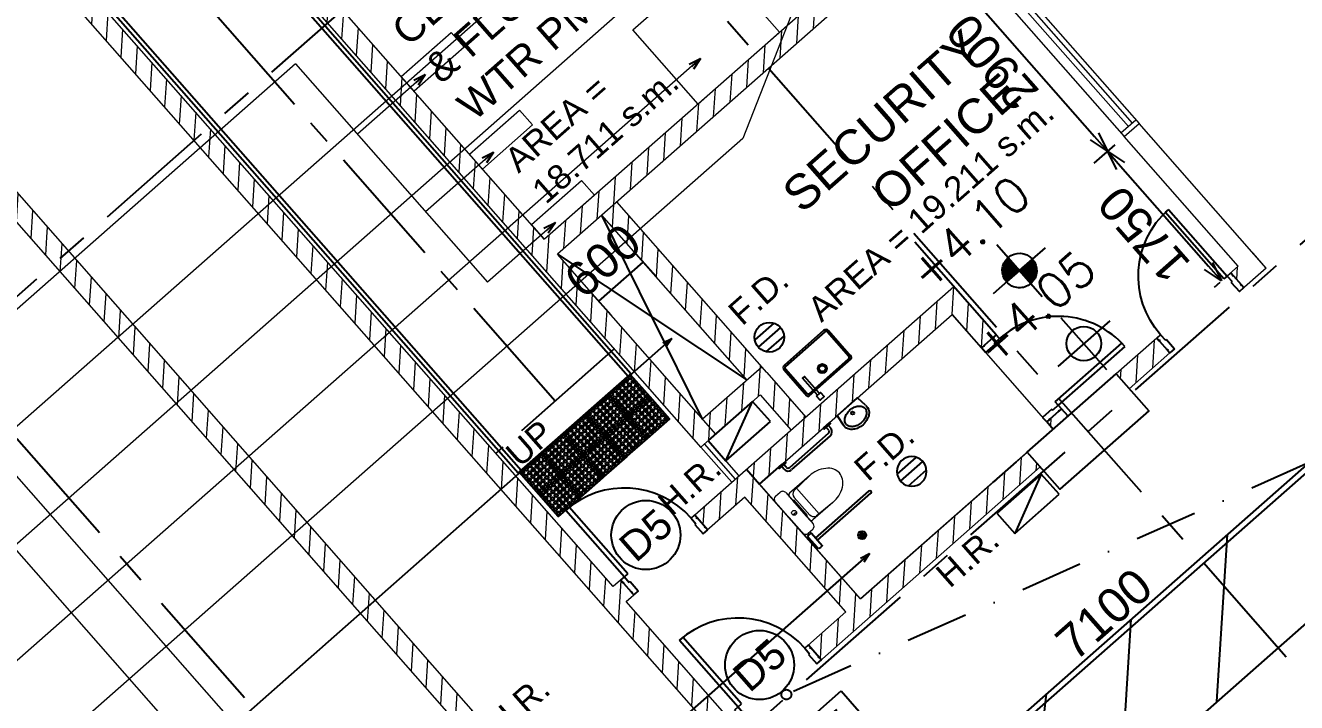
# Model space of a CAD drawing. Header units: millimetres. Extents: x 833681652 to 834427839, y 817425676 to 818089765.
# Drawn here: x 834310403 to 834323288, y 817991095 to 817997953 of the extents above; entities that cross this region are included whole.
import ezdxf
from ezdxf.enums import TextEntityAlignment as Align

# ---------------------------------------------------------------- set-up
doc = ezdxf.new("R2010")
doc.units = ezdxf.units.MM
doc.header["$LTSCALE"] = 100
for name, pattern in [('CENTER', [2, 1.25, -0.25, 0.25, -0.25]), ('DASHDOT2', [12.7, 6.35, -3.175, 0, -3.175]), ('Grid Line', [22.225, 12.7, -3.175, 3.175, -3.175])]:
    doc.linetypes.add(name, pattern=pattern)
for name, color, linetype in [('000-Tactile-l', 8, 'Continuous'), ('A-COLS', 3, 'Continuous'), ('DLN020__', 6, 'Continuous'), ('DLN030_1', 1, 'Continuous'), ('DLN030_2', 1, 'Continuous'), ('DLN0401_', 7, 'Continuous'), ('DLN043__Room Name', 7, 'Continuous'), ('DLN240__', 1, 'Continuous'), ('DLN280__', 3, 'Continuous'), ('DLN323__Window & Door openings', 7, 'Continuous'), ('DLN580__', 4, 'Continuous'), ('DLN660', 1, 'Continuous'), ('DLN810__', 1, 'Continuous'), ('FITDOOR', 7, 'Continuous'), ('HOZE REEL', 1, 'Continuous'), ('LEVEL', 7, 'Continuous'), ('MOE', 6, 'DASHDOT2'), ('Plumbing', 4, 'Continuous')]:
    doc.layers.add(name, color=color, linetype=linetype)
for name, color, linetype, lineweight in [('A-DOOR', 6, 'Continuous', 9), ('A-PLINTH', 2, 'Continuous', 9), ('A-WALL', 7, 'Continuous', 9), ('DLN040__', 3, 'Continuous', 0)]:
    doc.layers.add(name, color=color, linetype=linetype, lineweight=lineweight)
doc.styles.add('romans', font='romans.shx')
doc.styles.get("Standard").update_dxf_attribs({"font": 'swiss.ttf'})
doc.styles.add('Swis721tBT', font='swissl.ttf')
doc.dimstyles.new('INTDIM', dxfattribs={"dimtxt": 200, "dimasz": 125, "dimexe": 100, "dimexo": 150, "dimgap": 80, "dimtad": 1, "dimdec": 0, "dimzin": 9, "dimdsep": 46, "dimtxsty": 'Swis721tBT', "dimblk": 'OPEN30', "dimcen": -125, "dimclrd": 256, "dimclre": 256, "dimclrt": 2, "dimaunit": 1, "dimadec": 1, "dimazin": 0, "dimtfac": 0.444444, "dimtdec": 0, "dimtix": 1, "dimtmove": 2, "dimatfit": 3, "dimldrblk": 'OPEN30', "dimfxl": 0, "dimtolj": 1, "dimlwd": -1, "dimlwe": -1, "dimarcsym": 0})
doc.dimstyles.new('INTDIM350', dxfattribs={"dimtxt": 350, "dimasz": 200, "dimexe": 100, "dimexo": 150, "dimgap": 100, "dimtad": 1, "dimdec": 0, "dimzin": 9, "dimdsep": 46, "dimtxsty": 'Swis721tBT', "dimblk": 'OPEN30', "dimcen": -125, "dimclrd": 256, "dimclre": 256, "dimclrt": 2, "dimaunit": 1, "dimadec": 1, "dimazin": 0, "dimtfac": 0.444444, "dimtdec": 0, "dimtix": 1, "dimtmove": 2, "dimatfit": 3, "dimldrblk": 'OPEN30', "dimfxl": 0, "dimtolj": 1, "dimlwd": -1, "dimlwe": -1, "dimarcsym": 0})
pattern_1 = [(86.3502, (834261331.75, 817978739.76), (-158.42802, 10.1057), [])]

# ---------------------------------------------------------------- blocks, each defined once
blk = doc.blocks.new('_Open30')
at = {"color": 0, "linetype": 'ByBlock', "lineweight": -2}
for p, q in [((-1, 0.268), (0, 0)), ((0, 0), (-1, -0.268)), ((0, 0), (-1, 0))]:
    blk.add_line(p, q, dxfattribs=at)
blk = doc.blocks.new('*D190')
at = {"layer": 'Defpoints', "color": 0}
for p in [(834319727, 818041194), (834320493, 818040324), (834269206, 817996732)]:
    blk.add_point(p, dxfattribs=at)
at = {"layer": 'DLN030_1', "linetype": 'Continuous'}
for p, q in [((834319826, 818041082), (834320559, 818040249)), ((834270122, 817995994), (834320343, 818040192)), ((834269305, 817996619), (834270038, 817995787))]:
    blk.add_line(p, q, dxfattribs=at)
at = {"layer": 'DLN030_1', "xscale": 200, "yscale": 200, "zscale": 200}
for p, rotation in [((834320493, 818040324), 41.35026467986027), ((834269972, 817995862), 221.3502646798603)]:
    blk.add_blockref('_Open30', p, dxfattribs=dict(at, rotation=rotation))
at = {"layer": 'DLN030_1', "color": 2, "insert": (834295344, 818019178), "char_height": 400, "attachment_point": 1, "rotation": 41.3503, "line_spacing_factor": 0.938532, "style": 'Swis721tBT'}
blk.add_mtext('\\A1;67300', dxfattribs=at)
blk = doc.blocks.new('DLN_Parking - Parking - 2500 x 5000 _WL_-V2-Car Park_B2_F')
at = {"layer": 'DLN660'}
for p, q in [((2500, 0), (0, 0)), ((0, 0), (0, -5000)), ((2500, -5000), (2500, 0)), ((0, -5000), (2500, -5000))]:
    blk.add_line(p, q, dxfattribs=at)
blk = doc.blocks.new('DR1CD-flat-32')
at = {"layer": 'FITDOOR'}
for p, q in [((0, 0), (45, 0)), ((0, -900), (0, 0)), ((45, 0), (45, -900)), ((0, -900), (45, -900))]:
    blk.add_line(p, q, dxfattribs=at)
blk = doc.blocks.new('DR1CM-flat-30')
at = {"layer": 'FITDOOR', "color": 6}
blk.add_arc((0, 0), 900, 270, 0, dxfattribs=at)
blk = doc.blocks.new('DLN-Single Door - Opening 2 - 950 x2138 _WH_-1922936-Car Park_B2_F-flat-30')
at = {"layer": 'A-WALL', "lineweight": 25}
for p, q in [((-500, -100), (-500, 100)), ((500, -100), (500, 100))]:
    blk.add_line(p, q, dxfattribs=at)
at = {"layer": 'FITDOOR'}
for p, q in [((-438, 100), (-500, 100)), ((-500, 62), (-500, 100)), ((-488, 62), (-500, 62)), ((-438, -25), (-438, 100)), ((437, 100), (500, 100)), ((437, -25), (437, 100)), ((488, 62), (500, 62)), ((500, 62), (500, 100)), ((-500, -100), (-500, -63)), ((-488, -63), (-500, -63)), ((-450, -100), (-500, -100)), ((-450, -100), (-450, -25)), ((-438, -25), (-450, -25)), ((437, -25), (450, -25)), ((450, -100), (450, -25)), ((450, -100), (500, -100)), ((488, -63), (500, -63)), ((500, -100), (500, -63))]:
    blk.add_line(p, q, dxfattribs=at)
at = {"layer": 'A-WALL'}
for name in ['DR1CD-flat-32', 'DR1CM-flat-30']:
    blk.add_blockref(name, (-450, -100), dxfattribs=at)
blk = doc.blocks.new('DLN-Single Door - Opening 5 -  950 x 2025 _WH_-1665005-Car Park_B2_F-flat-30')
at = {"layer": 'A-WALL'}
blk.add_blockref('DLN-Single Door - Opening 2 - 950 x2138 _WH_-1922936-Car Park_B2_F-flat-30', (5, 0), dxfattribs=at)
blk = doc.blocks.new('DLN-Single Door - Panel 2 - 950 x2138 _WH_-2283119-Car Park_B1_F-flat-3')
at = {"layer": 'A-WALL'}
blk.add_blockref('DLN-Single Door - Opening 5 -  950 x 2025 _WH_-1665005-Car Park_B2_F-flat-30', (-10, 0), dxfattribs=at)
blk = doc.blocks.new('*X14')
at = {"color": 0}
for p, q in [((45956, 42700), (46156, 42700)), ((45956, 42694), (46156, 42694)), ((45957, 42688), (46156, 42688)), ((45957, 42681), (46156, 42681)), ((45958, 42675), (46156, 42675)), ((45959, 42669), (46156, 42669)), ((45960, 42662), (46156, 42662)), ((45962, 42656), (46156, 42656)), ((45964, 42650), (46156, 42650)), ((45965, 42644), (46156, 42644)), ((45968, 42638), (46156, 42638)), ((45970, 42631), (46156, 42631)), ((45973, 42625), (46156, 42625)), ((45975, 42619), (46156, 42619)), ((45978, 42612), (46156, 42612)), ((45982, 42606), (46156, 42606)), ((45986, 42600), (46156, 42600)), ((45990, 42594), (46156, 42594)), ((45994, 42588), (46156, 42588)), ((45999, 42581), (46156, 42581)), ((46004, 42575), (46156, 42575)), ((46009, 42569), (46156, 42569)), ((46015, 42562), (46156, 42562)), ((46022, 42556), (46156, 42556)), ((46029, 42550), (46156, 42550)), ((46037, 42544), (46156, 42544)), ((46047, 42538), (46156, 42538)), ((46057, 42531), (46156, 42531)), ((46069, 42525), (46156, 42525)), ((46083, 42519), (46156, 42519)), ((46102, 42512), (46156, 42512)), ((46133, 42506), (46156, 42506))]:
    blk.add_line(p, q, dxfattribs=at)
blk = doc.blocks.new('*X13')
at = {"color": 0}
for p, q in [((46156, 42900), (46200, 42900)), ((46156, 42894), (46222, 42894)), ((46156, 42888), (46238, 42888)), ((46156, 42881), (46250, 42881)), ((46156, 42875), (46261, 42875)), ((46156, 42869), (46271, 42869)), ((46156, 42862), (46279, 42862)), ((46156, 42856), (46287, 42856)), ((46156, 42850), (46294, 42850)), ((46156, 42844), (46300, 42844)), ((46156, 42838), (46306, 42838)), ((46156, 42831), (46311, 42831)), ((46156, 42825), (46316, 42825)), ((46156, 42819), (46320, 42819)), ((46156, 42812), (46324, 42812)), ((46156, 42806), (46328, 42806)), ((46156, 42800), (46332, 42800)), ((46156, 42794), (46335, 42794)), ((46156, 42788), (46338, 42788)), ((46156, 42781), (46341, 42781)), ((46156, 42775), (46343, 42775)), ((46156, 42769), (46345, 42769)), ((46156, 42762), (46347, 42762)), ((46156, 42756), (46349, 42756)), ((46156, 42750), (46351, 42750)), ((46156, 42744), (46352, 42744)), ((46156, 42738), (46353, 42738)), ((46156, 42731), (46354, 42731)), ((46156, 42725), (46355, 42725)), ((46156, 42719), (46355, 42719)), ((46156, 42712), (46356, 42712)), ((46156, 42706), (46356, 42706))]:
    blk.add_line(p, q, dxfattribs=at)
blk = doc.blocks.new('ELFIN')
at = {"layer": 'LEVEL'}
for p, q in [((0, 0.5), (0, 0)), ((0, 0), (-0.5, 0)), ((0, 0), (0, -0.5)), ((0.5, 0), (0, 0))]:
    blk.add_line(p, q, dxfattribs=at)
for start, end in [(90, 180), (0, 90), (180, 270), (270, 0)]:
    blk.add_arc((0, 0), 0.25, start, end, dxfattribs=at)
at = {"layer": 'LEVEL', "xscale": 0.00125, "yscale": 0.00125, "zscale": 0.00125}
for name in ['*X13', '*X14']:
    blk.add_blockref(name, (-57.695, -53.381), dxfattribs=at)
at = {"layer": 'LEVEL', "style": 'romans'}
blk.add_attdef('ELFIN', (0.254, 0.347), '', height=0.5, dxfattribs=at)
blk = doc.blocks.new('WC03')
at = {"lineweight": 0, "ltscale": 0.5}
for p, q in [((0, -210), (0, 210)), ((40, 250), (101, 250)), ((141, 210), (141, -210)), ((46, -7), (95, -7)), ((101, -250), (40, -250))]:
    blk.add_line(p, q, dxfattribs=at)
at = {"lineweight": 0}
for p, q in [((141, 154), (141, -155)), ((434, 180), (166, 180)), ((434, 180), (215, 171)), ((254, -173), (254, 172)), ((141, -107), (141, 103)), ((141, 103), (153, 103)), ((153, 103), (153, -107)), ((174, 117), (174, -121)), ((153, -107), (141, -107)), ((434, -180), (166, -180)), ((434, -180), (215, -171))]:
    blk.add_line(p, q, dxfattribs=at)
at = {"lineweight": 0, "ltscale": 0.5}
blk.add_circle((70, 0), 25, dxfattribs=at)
for centre, start, end in [((40, 210), 90, 180), ((101, 210), 0, 90), ((40, -210), 180, 270), ((101, -210), 270, 0)]:
    blk.add_arc(centre, 40, start, end, dxfattribs=at)
at = {"lineweight": 0}
for centre, radius, start, end in [((166, 154), 25.5, 90.9778, 180.0003), ((230, 117), 55.7, 105.8019, 180.5711), ((434, -201), 381, 76.3676, 89.9259), ((441, -100), 281, 53.4189, 72.9122), ((502, -27), 187, 30.2925, 55.2412), ((543, 0), 138, 0.0003, 29.1669), ((227, -120), 52.1, 179.7624, 257.1801), ((491, 29), 198, 306.5817, 330.8337), ((543, 0), 138, 330.8337, 0.0003), ((166, -155), 25.5, 180.0003, 269.0229), ((434, 201), 381, 270.0747, 283.633), ((441, 118), 299, 286.081, 304.1651)]:
    blk.add_arc(centre, radius, start, end, dxfattribs=at)
blk = doc.blocks.new('*U132')
at = {"rotation": 270}
blk.add_blockref('WC03', (0, 0), dxfattribs=at)
blk = doc.blocks.new('SAN-22')
for p, q in [((-15, 65), (-15, 785)), ((0, 800), (0, 800)), ((15, 65), (15, 785)), ((-80, 65), (85, 65)), ((85, 15), (-80, 15))]:
    blk.add_line(p, q)
blk.add_lwpolyline([(65, 0), (-65, 0), (-65, 15), (65, 15)], close=True)
for start, end in [(90, 180), (0, 90)]:
    blk.add_arc((0, 785), 15, start, end)
blk.add_ellipse((-80, 40), major_axis=(0, 25), ratio=0.2, start_param=0, end_param=3.141593)
at = {"extrusion": (0, 0, -1)}
blk.add_ellipse((85, 40), major_axis=(0, 25), ratio=0.2, start_param=0, end_param=3.141593, dxfattribs=at)
blk = doc.blocks.new('A$C2ABD7BB2')
at = {"layer": 'DLN810__', "color": 6}
for p, q in [((59, 354, 0), (-132, 186, 0)), ((126, 311, 0), (-99, 113, 0)), ((163, 227, 0), (-21, 66, 0))]:
    blk.add_line(p, q, dxfattribs=at)
blk.add_circle((14, 212, 0), 150, dxfattribs=at)
blk = doc.blocks.new('FSHR-V02')
for p, q in [((0, 0), (600, -273)), ((0, 0), (600, 0)), ((0, -273), (0, 0)), ((600, 0), (600, -273)), ((600, -273), (0, -273))]:
    blk.add_line(p, q)
blk = doc.blocks.new('DR1CD-flat-25')
at = {"layer": 'FITDOOR'}
for p, q in [((-900, 0), (-900, 45)), ((0, 45), (-900, 45)), ((0, 0), (0, 45)), ((-900, 0), (0, 0))]:
    blk.add_line(p, q, dxfattribs=at)
blk = doc.blocks.new('DR1CM-flat-23')
at = {"layer": 'FITDOOR', "color": 6}
blk.add_arc((0, 0), 900, 90, 180, dxfattribs=at)
blk = doc.blocks.new('DLN-Single Door - Opening 2 - 950 x2138 _WH_-1922936-Car Park_B2_F-flat-23')
at = {"layer": 'A-WALL', "lineweight": 25}
for p, q in [((-100, 500), (100, 500)), ((-100, -500), (100, -500))]:
    blk.add_line(p, q, dxfattribs=at)
at = {"layer": 'FITDOOR'}
for p, q in [((-100, 450), (-100, 500)), ((-100, 500), (-63, 500)), ((-100, 450), (-25, 450)), ((-63, 488), (-63, 500)), ((-25, 437), (-25, 450)), ((-25, 437), (100, 437)), ((62, 500), (100, 500)), ((62, 488), (62, 500)), ((100, 437), (100, 500)), ((-100, -450), (-25, -450)), ((-100, -450), (-100, -500)), ((-100, -500), (-63, -500)), ((-63, -488), (-63, -500)), ((-25, -438), (100, -438)), ((-25, -438), (-25, -450)), ((62, -488), (62, -500)), ((62, -500), (100, -500)), ((100, -438), (100, -500))]:
    blk.add_line(p, q, dxfattribs=at)
at = {"layer": 'A-WALL'}
for name in ['DR1CM-flat-23', 'DR1CD-flat-25']:
    blk.add_blockref(name, (-100, -450), dxfattribs=at)
blk = doc.blocks.new('DLN-Single Door - Opening 5 -  950 x 2025 _WH_-1665005-Car Park_B2_F-flat-23')
at = {"layer": 'A-WALL'}
blk.add_blockref('DLN-Single Door - Opening 2 - 950 x2138 _WH_-1922936-Car Park_B2_F-flat-23', (0, 5), dxfattribs=at)
blk = doc.blocks.new('ELEX')
at = {"layer": 'LEVEL'}
for p, q in [((0, 0.5), (0, -0.5)), ((0.5, 0), (-0.5, 0))]:
    blk.add_line(p, q, dxfattribs=at)
blk.add_circle((0, 0), 0.25, dxfattribs=at)
at = {"layer": 'LEVEL', "style": 'romans'}
blk.add_attdef('ELEX', (0.257, 0.354), '', height=0.5, dxfattribs=at)
blk = doc.blocks.new('kitch_sink_004A_A')
at = {"color": 4}
for p, q in [((574, 390), (6, 390)), ((-10, 355), (-10, 374)), ((-10, 374), (-10, 25)), ((7, 355), (7, 25)), ((555, 373), (25, 373)), ((573, 25), (573, 355)), ((590, 355), (590, 374)), ((590, 25), (590, 374)), ((25, 7), (555, 7)), ((25, -10), (555, -10))]:
    blk.add_line(p, q, dxfattribs=at)
blk.add_lwpolyline([(519, 440), (463, 440), (463, 496), (519, 496)], close=True, dxfattribs=at)
blk.add_lwpolyline([(477, 440), (477, 211), (505, 211), (505, 440)], dxfattribs=at)
for radius in [46, 31.5]:
    blk.add_circle((290, 270), radius, dxfattribs=at)
for centre, radius, start, end in [((6, 374), 16, 90, 180), ((574, 374), 16, 0, 90), ((25, 355), 18, 90, 180), ((555, 355), 18, 0, 90), ((25, 25), 35, 180, 270), ((25, 25), 18, 180, 270), ((555, 25), 35, 270, 0), ((555, 25), 18, 270, 0)]:
    blk.add_arc(centre, radius, start, end, dxfattribs=at)
blk = doc.blocks.new('FSHR-V02-flat-1')
at = {"layer": 'DLN580__'}
for p, q in [((0, 0), (-600, -273)), ((-600, 0), (-600, -273)), ((0, 0), (-600, 0)), ((0, -273), (0, 0)), ((-600, -273), (0, -273))]:
    blk.add_line(p, q, dxfattribs=at)
blk = doc.blocks.new('A$C67D71990')
at = {"layer": 'Plumbing', "elevation": 0}
for points in [[(834319927, 817993944), (834319850, 817994013, 0.380701), (834319842, 817994013), (834319644, 817993839, 0.380701), (834319643, 817993831), (834319702, 817993746)], [(834319927, 817993944, -0.195397), (834319962, 817993888, -0.106942), (834319961, 817993836, -0.081615), (834319940, 817993789, -0.069755), (834319903, 817993745, -0.069755), (834319854, 817993713, -0.081615), (834319805, 817993699, -0.106942), (834319753, 817993704, -0.195397), (834319702, 817993746, -0.195397)]]:
    blk.add_lwpolyline(points, format="xyb", dxfattribs=at)
blk.add_lwpolyline([(834319922, 817993913, -0.135913), (834319936, 817993884, -0.106942), (834319935, 817993843, -0.081615), (834319918, 817993803, -0.069755), (834319885, 817993765, -0.069755), (834319843, 817993738, -0.081615), (834319802, 817993726, -0.106942), (834319761, 817993730, -0.135913), (834319734, 817993747, -0.135913), (834319720, 817993777, -0.106942), (834319721, 817993817, -0.081615), (834319738, 817993857, -0.069755), (834319771, 817993895, -0.069755), (834319813, 817993922, -0.081615), (834319854, 817993934, -0.106942), (834319895, 817993930, -0.135913)], format="xyb", close=True, dxfattribs=at)
at = {"layer": 'Plumbing'}
blk.add_circle((834319798, 817993863, 0), 14.9, dxfattribs=at)
blk = doc.blocks.new('*D203')
at = {"layer": 'Defpoints', "color": 0}
for p in [(834316664, 817995557), (834316890, 817995301, 0), (834316440, 817994904, 0)]:
    blk.add_point(p, dxfattribs=at)
at = {"layer": 'DLN030_2', "linetype": 'Continuous'}
for p, q in [((834316214, 817995161), (834316664, 817995557)), ((834316791, 817995413), (834316598, 817995633)), ((834316341, 817995017), (834316148, 817995236))]:
    blk.add_line(p, q, dxfattribs=at)
at = {"layer": 'DLN030_2', "color": 2, "insert": (834316254, 817995569), "char_height": 350, "attachment_point": 5, "rotation": 41.3503, "style": 'Swis721tBT'}
blk.add_mtext('\\A1;600', dxfattribs=at)
blk = doc.blocks.new('FSEX')
at = {"layer": 'DLN580__'}
for p, q in [((0, 0.5), (0, 0)), ((0, 0.5), (1, 0.5)), ((1, 0.5), (1, 0)), ((0, 0), (1, 0))]:
    blk.add_line(p, q, dxfattribs=at)
at = {"layer": 'DLN580__', "style": 'romans'}
blk.add_text('EXIT', height=0.25, dxfattribs=at).set_placement((0.5, 0.25), align=Align.MIDDLE)
blk = doc.blocks.new('hazard warning tactile')
at = {"layer": '000-Tactile-l', "ltscale": 0.015}
blk.add_lwpolyline([(0, 0), (225, 198), (423, -27), (198, -225)], close=True, dxfattribs=at)
for centre, radius in [((185, 130), 17.5), ((185, 130), 12.5), ((223, 163), 17.5), ((223, 163), 12.5), ((256, 125), 17.5), ((256, 125), 12.5), ((35, -2), 17.5), ((35, -2), 12.5), ((73, 31), 17.5), ((73, 31), 12.5), ((106, -7), 17.5), ((110, 64), 17.5), ((106, -7), 12.5), ((110, 64), 12.5), ((143, 26), 17.5), ((148, 97), 17.5), ((143, 26), 12.5), ((148, 97), 12.5), ((176, -11), 17.5), ((181, 59), 17.5), ((176, -11), 12.5), ((181, 59), 12.5), ((214, 22), 17.5), ((218, 92), 17.5), ((214, 22), 12.5), ((218, 92), 12.5), ((247, -16), 17.5), ((251, 55), 17.5), ((251, 55), 12.5), ((285, 17), 17.5), ((289, 88), 17.5), ((285, 17), 12.5), ((289, 88), 12.5), ((322, 50), 17.5), ((322, 50), 12.5), ((355, 13), 17.5), ((355, 13), 12.5), ((68, -40), 17.5), ((68, -40), 12.5), ((101, -77), 17.5), ((101, -77), 12.5), ((134, -115), 17.5), ((139, -44), 17.5), ((134, -115), 12.5), ((139, -44), 12.5), ((172, -82), 17.5), ((172, -82), 12.5), ((205, -119), 17.5), ((209, -49), 17.5), ((205, -119), 12.5), ((209, -49), 12.5), ((242, -86), 17.5), ((242, -86), 12.5), ((247, -16), 12.5), ((276, -124), 17.5), ((280, -53), 17.5), ((276, -124), 12.5), ((280, -53), 12.5), ((313, -91), 17.5), ((318, -20), 17.5), ((313, -91), 12.5), ((318, -20), 12.5), ((351, -58), 17.5), ((351, -58), 12.5), ((388, -25), 17.5), ((388, -25), 12.5), ((167, -152), 17.5), ((167, -152), 12.5), ((200, -190), 17.5), ((200, -190), 12.5), ((238, -157), 17.5), ((238, -157), 12.5)]:
    blk.add_circle(centre, radius, dxfattribs=at)
blk = doc.blocks.new('*D250')
at = {"layer": 'Defpoints', "color": 0}
for p in [(834323764, 817994604), (834324185, 817994125), (834318855, 817989435, 0)]:
    blk.add_point(p, dxfattribs=at)
at = {"layer": 'DLN030_1', "linetype": 'Continuous'}
for p, q in [((834323863, 817994492), (834324251, 817994050)), ((834319006, 817989567), (834324035, 817993993)), ((834318756, 817989547), (834318789, 817989510))]:
    blk.add_line(p, q, dxfattribs=at)
at = {"layer": 'DLN030_1', "xscale": 200, "yscale": 200, "zscale": 200}
for p, rotation in [((834324185, 817994125), 41.35026354802989), ((834318855, 817989435), 221.3502635480299)]:
    blk.add_blockref('_Open30', p, dxfattribs=dict(at, rotation=rotation))
at = {"layer": 'DLN030_1', "color": 2, "insert": (834321336, 817991990), "char_height": 350, "attachment_point": 5, "rotation": 41.3503, "style": 'Swis721tBT'}
blk.add_mtext('\\A1;7100', dxfattribs=at)
blk = doc.blocks.new('*D266')
at = {"layer": 'Defpoints', "color": 0}
for p in [(834319625, 817999004, 0), (834321372, 817996679), (834321123, 817996460)]:
    blk.add_point(p, dxfattribs=at)
at = {"layer": 'DLN030_1', "linetype": 'Continuous'}
for p, q in [((834319512, 817998905), (834319381, 817998790)), ((834319588, 817998706), (834321240, 817996829)), ((834321236, 817996559), (834321447, 817996745))]:
    blk.add_line(p, q, dxfattribs=at)
at = {"layer": 'DLN030_1', "xscale": 200, "yscale": 200, "zscale": 200}
for p, rotation in [((834319456, 817998856), 131.3502635480299), ((834321372, 817996679), 311.3502635480299)]:
    blk.add_blockref('_Open30', p, dxfattribs=dict(at, rotation=rotation))
at = {"layer": 'DLN030_1', "color": 2, "insert": (834320204, 817997583), "char_height": 350, "attachment_point": 5, "rotation": 131.3503, "style": 'Swis721tBT'}
blk.add_mtext('\\A1;2900', dxfattribs=at)
blk = doc.blocks.new('*D267')
at = {"layer": 'Defpoints', "color": 0}
for p in [(834321123, 817996460), (834322622, 817995448, 0), (834322528, 817995366)]:
    blk.add_point(p, dxfattribs=at)
at = {"layer": 'DLN030_1', "linetype": 'Continuous'}
for p, q in [((834321236, 817996559), (834321447, 817996745)), ((834321504, 817996529), (834322396, 817995516)), ((834322509, 817995349), (834322453, 817995299))]:
    blk.add_line(p, q, dxfattribs=at)
at = {"layer": 'DLN030_1', "xscale": 200, "yscale": 200, "zscale": 200}
for p, rotation in [((834321372, 817996679), 131.3502635480299), ((834322528, 817995366), 311.3502635480299)]:
    blk.add_blockref('_Open30', p, dxfattribs=dict(at, rotation=rotation))
at = {"layer": 'DLN030_1', "color": 2, "insert": (834321740, 817995837), "char_height": 350, "attachment_point": 5, "rotation": 131.3503, "style": 'Swis721tBT'}
blk.add_mtext('\\A1;1750', dxfattribs=at)

msp = doc.modelspace()

# ---------------------------------------------------------------- hatches: boundary and pattern name
at = {"layer": 'A-WALL'}
h = msp.add_hatch(dxfattribs=at)
h.set_pattern_fill('ANSI31', scale=50)
h.set_pattern_definition(pattern_1)
h.paths.add_polyline_path([(834311949, 817996977.5), (834312099.8, 817997110.2), (834298753.3, 818012272.6), (834298603.2, 818012140.5)])
h = msp.add_hatch(dxfattribs=at)
h.set_pattern_fill('ANSI31', scale=50)
h.set_pattern_definition(pattern_1)
h.paths.add_polyline_path([(834310523.7, 817995723.1), (834310673.9, 817995855.3), (834297328.7, 818011018.9), (834297178.6, 818010886.8)])
h = msp.add_hatch(dxfattribs=at)
h.set_pattern_fill('ANSI31', scale=50)
h.set_pattern_definition(pattern_1)
h.paths.add_polyline_path([(834317248.6, 817993682.5), (834317398.6, 817993814.8), (834315795.8, 817995635.9), (834319625, 817999004.4), (834319492.9, 817999154.6), (834315664.2, 817995786.4), (834313583.6, 817998149.6), (834315272.6, 817999636), (834315140.5, 817999786.2), (834313301.3, 817998167.6)])
h = msp.add_hatch(dxfattribs=at)
h.set_pattern_fill('ANSI31', scale=50)
h.set_pattern_definition(pattern_1)
h.paths.add_polyline_path([(834323114.8, 817984291.4), (834323265.3, 817984423.9), (834317649.5, 817990805), (834317721.1, 817990868), (834317589, 817991018.1), (834317517.4, 817990955.1), (834316493.6, 817992118.5), (834316568.8, 817992184.6), (834316436.7, 817992334.8), (834316361.4, 817992268.6), (834312099.8, 817997110.2), (834311949, 817996977.5)])
h = msp.add_hatch(dxfattribs=at)
h.set_pattern_fill('ANSI31', scale=50)
h.set_pattern_definition(pattern_1)
h.paths.add_polyline_path([(834318163.1, 817993854.2), (834318313.3, 817993986.4), (834316396.5, 817996164.6), (834316246.3, 817996032.3), (834317717.3, 817994361), (834317266.7, 817993964.5), (834317398.8, 817993814.3), (834317849.3, 817994210.8)])
h = msp.add_hatch(dxfattribs=at)
h.set_pattern_fill('ANSI31', scale=50)
h.set_pattern_definition(pattern_1)
h.paths.add_polyline_path([(834321688.9, 817983036.5), (834321839, 817983168.7), (834310673.9, 817995855.3), (834310523.7, 817995723.1)])
h = msp.add_hatch(dxfattribs=at)
h.set_pattern_fill('ANSI31', scale=50)
h.set_pattern_definition(pattern_1)
h.paths.add_polyline_path([(834322754.2, 817995297.5), (834322829.3, 817995363.6), (834322697.1, 817995513.6), (834322622.1, 817995447.6)])
h = msp.add_hatch(dxfattribs=at)
h.set_pattern_fill('ANSI31', scale=50)
h.set_pattern_definition(pattern_1)
h.paths.add_polyline_path([(834318471.8, 817991528.7), (834320689.8, 817993480.7), (834320557.9, 817993630.6), (834318868.8, 817992144.1), (834317844.8, 817993307.6), (834319796.5, 817995025.8), (834320093.9, 817994687.7), (834320244, 817994819.8), (834319814.3, 817995308), (834319288.8, 817994845.7), (834319289.2, 817994845.2), (834317187.3, 817992995.4), (834317319.5, 817992845.3), (834317694.7, 817993175.5), (834318718.5, 817992012.2), (834318339.6, 817991678.8)])
h = msp.add_hatch(dxfattribs=at)
h.set_pattern_fill('ANSI31', scale=50)
h.set_pattern_definition(pattern_1)
h.paths.add_polyline_path([(834321590.6, 817994273.5), (834322003.5, 817994636.8), (834321871.4, 817994786.9), (834321458.5, 817994423.6)])
h = msp.add_hatch(dxfattribs=at)
h.set_pattern_fill('ANSI31', scale=50)
h.set_pattern_definition([(86.3502, (834261456.77, 817978849.73), (-158.428, 10.1057), [])])
h.paths.add_polyline_path([(834320904.7, 817994069.1), (834320754.6, 817993937), (834320820.4, 817993862.2), (834320970.6, 817993994.3)])

# ---------------------------------------------------------------- linework, layer by layer
at = {"layer": 'A-COLS', "lineweight": 18}
for p, q in [((834345253.3, 817953688, -0.1), (834295736.8, 818009951.8, -0.1)), ((834295361.5, 818009621.5, -0.1), (834344745.8, 817953507.9, -0.1))]:
    msp.add_line(p, q, dxfattribs=at)
at = {"layer": 'A-COLS'}
msp.add_lwpolyline([(834320557.6, 817993630.9), (834321458.4, 817994423.7), (834321788.8, 817994048.3), (834320888, 817993255.5)], close=True, dxfattribs=at)
at = {"layer": 'A-DOOR'}
for p, q in [((834317599.9, 817993359, 0), (834317286.1, 817993715.6, 0)), ((834317634.7, 817993395.2, 0), (834317323.6, 817993748.6, 0)), ((834317562.3, 817993326, 0), (834317248.5, 817993682.6, 0))]:
    msp.add_line(p, q, dxfattribs=at)
at = {"layer": 'A-PLINTH'}
msp.add_lwpolyline([(834316560.8, 817997907.4), (834317386.6, 817998634.1), (834318047.2, 817997883.4), (834317221.5, 817997156.7)], close=True, dxfattribs=at)
at = {"layer": 'A-PLINTH', "elevation": 0}
for points in [[(834314210.8, 817997436.7), (834314717.6, 817997882.7), (834314849.7, 817997732.5), (834314343, 817997286.6)], [(834314904.7, 817996649), (834315411.4, 817997094.9), (834315543.5, 817996944.8), (834315036.8, 817996498.8)], [(834315531.9, 817995936.9), (834316038.6, 817996382.8), (834316170.7, 817996232.7), (834315664, 817995786.7)]]:
    msp.add_lwpolyline(points, close=True, dxfattribs=at)
at = {"layer": 'A-WALL'}
for p, q in [((834316361.2, 817992268.9, 0), (834298753, 818012272.9, 0)), ((834331753.1, 817974476.9, -0.1), (834298602.9, 818012140.8, 0)), ((834331286, 817972434.5, -0.1), (834297328.5, 818011019.2, -0.1)), ((834338634.6, 817963781.8, -0.1), (834297178.3, 818010887.1, -0.1)), ((834317251.3, 817993679.4, 0), (834310559, 818001283.5, -0.1)), ((834315664.4, 817995785.2, -0.1), (834313583.3, 817998149.9, -0.1)), ((834322979.1, 817995496, -0.1), (834321691, 817996959.5, -0.1)), ((834322696.9, 817995514, -0.1), (834321540.7, 817996827.3, -0.1)), ((834317916.6, 817994437.1, 0), (834316396.3, 817996164.9, -0.1)), ((834317717, 817994361.3, 0), (834316246.1, 817996032.6, -0.1)), ((834317401.2, 817993811.7, 0), (834315795.6, 817995636.2, 0)), ((834322979.1, 817995496.1, -0.1), (834322847, 817995646.1, -0.1)), ((834322979.1, 817995496, -0.1), (834322707, 817995256.5, -0.1)), ((834317849.1, 817994211.1, 0), (834317248.5, 817993682.5, 0)), ((834318868.4, 817992144.6, -0.1), (834317844.6, 817993308, 0)), ((834318868.4, 817992144.6, -0.1), (834317860.8, 817993289.5, 0)), ((834318718.2, 817992012.5, -0.1), (834317694.4, 817993175.8, -0.1)), ((834316493.3, 817992118.7, 0), (834316615.5, 817992226.2, 0)), ((834317517.1, 817990955.4, -0.1), (834316493.3, 817992118.8, 0))]:
    msp.add_line(p, q, dxfattribs=at)
at = {"layer": 'A-WALL', "color": 6, "linetype": 'Continuous', "ltscale": 0.2}
for p, q in [((834320303.7, 817998536, 0.1), (834321691, 817996959.5, -0.1)), ((834320153.4, 817998403.8, 0.1), (834321540.7, 817996827.3, -0.1)), ((834320261.5, 817998432.3, 0.1), (834321582.7, 817996930.9, -0.1)), ((834320299, 817998465.3, 0.1), (834321620.3, 817996963.9, -0.1))]:
    msp.add_line(p, q, dxfattribs=at)
at = {"layer": 'A-WALL', "lineweight": 25}
for p, q in [((834320244, 817994819.8, 0), (834319418.2, 817995758.1, 0)), ((834320970.6, 817993994.3, -0.1), (834320904.5, 817994069.4, -0.1)), ((834320820.4, 817993862.2, -0.1), (834320754.4, 817993937.2, -0.1))]:
    msp.add_line(p, q, dxfattribs=at)
at = {"layer": 'A-WALL', "lineweight": 18}
for p, q in [((834322550.5, 817995385.2, 0), (834322696.9, 817995514, -0.1)), ((834322979.1, 817995496, -0.1), (834322707, 817995256.5, 0)), ((834317187.1, 817992995.7, -0.1), (834319814.3, 817995308, 0)), ((834317844.6, 817993307.9, 0), (834319796.5, 817995025.8, 0)), ((834320093.9, 817994687.7, 0), (834319796.5, 817995025.8, 0)), ((834319439.3, 817994977.4, 0), (834319439.3, 817994977.4, 0)), ((834319571.4, 817994827.2, 0), (834319571.4, 817994827.3, 0)), ((834321871.1, 817994787.3, -0.1), (834321458.4, 817994423.7, 0)), ((834321590.4, 817994273.8, 0), (834322003.2, 817994637.1, -0.1)), ((834317867.1, 817994493.4, 0), (834317266.5, 817993964.8, 0)), ((834317916.6, 817994437.1, 0), (834318313, 817993986.7, 0)), ((834317849.1, 817994211.1, 0), (834318162.9, 817993854.5, 0)), ((834318868.6, 817992144.4, 0), (834320557.6, 817993630.9)), ((834318424.6, 817991487.7, -0.1), (834320689.5, 817993481)), ((834317694.5, 817993175.9, 0), (834317281.7, 817992812.6, 0)), ((834316507.7, 817992397.8, 0), (834316361.2, 817992268.9, 0)), ((834316493.3, 817992118.8, 0), (834316615.4, 817992226.2, 0)), ((834318718.2, 817992012.5, -0.1), (834318301.9, 817991646.1, -0.1))]:
    msp.add_line(p, q, dxfattribs=at)
at = {"layer": 'A-WALL', "elevation": -0.1, "flags": 128}
for points in [[(834319491.9, 817999155.6), (834315664, 817995786.7)], [(834319624, 817999005.6), (834315795.6, 817995636.2)]]:
    msp.add_lwpolyline(points, dxfattribs=at)
at = {"layer": 'A-WALL', "color": 6, "linetype": 'Continuous', "ltscale": 0.2, "elevation": -0.1}
for points in [[(834321507.7, 817996864.8), (834321657.8, 817996997)], [(834321540.7, 817996827.3), (834321690.9, 817996959.4)]]:
    msp.add_lwpolyline(points, dxfattribs=at)
at = {"layer": 'A-WALL', "color": 8, "elevation": 0}
msp.add_lwpolyline([(834317844.8, 817993308.2), (834319796.4, 817995025.7), (834320820.4, 817993862.2), (834318868.8, 817992144.6)], close=True, dxfattribs=at)
at = {"layer": 'DLN020__', "linetype": 'Grid Line'}
for p, q in [((834343882.6, 818024749), (834274544.7, 817963726.3)), ((834359890.6, 817949846.4), (834296125.9, 818022299.9)), ((834349300, 818018593.3), (834279962.1, 817957570.7)), ((834353735, 817944428.9), (834289970.3, 818016882.5))]:
    msp.add_line(p, q, dxfattribs=at)
at = {"layer": 'DLN0401_', "color": 0}
for centre in [(834316691.5, 817992791.9, 0), (834317843.8, 817991475.2)]:
    msp.add_circle(centre, 350, dxfattribs=at)
at = {"layer": 'DLN040__'}
for p, q in [((834316496.2, 817998144.7, 0), (834303984.7, 817987133.7, 0)), ((834313139.5, 817997564.8, 0), (834302868.9, 817988525.9, 0)), ((834313139.5, 817997564.8, 0), (834315088, 817995351.8, 0)), ((834317673.7, 817996806.8, 0.1), (834305162.2, 817985795.8, 0.1))]:
    msp.add_line(p, q, dxfattribs=at)
at = {"layer": 'DLN043__Room Name'}
for p, q in [((834317712.4, 817993458.1, -0.1), (834317844.6, 817993307.9, 0)), ((834317844.6, 817993307.9, 0), (834318069.8, 817993506.1, 0)), ((834320445.1, 817993531.8, -0.1), (834320219.9, 817993333.6, 0)), ((834318141.9, 817992970.1, 0), (834318373.1, 817992707.4, 0))]:
    msp.add_line(p, q, dxfattribs=at)
at = {"layer": 'DLN240__'}
for p, q in [((834316510.9, 817994398.8, -0.1), (834310498.5, 818001230.3, -0.1)), ((834316540.9, 817994425.2, -0.1), (834310528.6, 818001256.8, -0.1)), ((834315396.5, 817993418, -0.1), (834309384.2, 818000249.6, 0)), ((834315426.5, 817993444.5, -0.1), (834309414.2, 818000276, 0)), ((834316540.9, 817994425.2, -0.1), (834316510.9, 817994398.8, -0.1)), ((834315426.5, 817993444.5, -0.1), (834315396.5, 817993418, -0.1))]:
    msp.add_line(p, q, dxfattribs=at)
at = {"layer": 'DLN280__', "color": 4, "linetype": 'Continuous', "ltscale": 0.2}
for p, q in [((834317266.5, 817993964.8, 0), (834316246.1, 817996032.6, -0.1)), ((834315795.6, 817995636.3, -0.1), (834317717, 817994361.3, 0))]:
    msp.add_line(p, q, dxfattribs=at)
at = {"layer": 'DLN660'}
for p, q in [((834323413.9, 817993524.9, -0.1), (834319660.5, 817990221.6, -0.1)), ((834322480.2, 817991104.5, -0.1), (834322588.2, 817992798.1, -0.1)), ((834321504.3, 817990245.7, -0.1), (834321612.3, 817991939.3, -0.1)), ((834320545.2, 817989401.6, -0.1), (834320752.9, 817991183, -0.1))]:
    msp.add_line(p, q, dxfattribs=at)
at = {"layer": 'DLN810__', "linetype": 'CENTER', "ltscale": 10}
for p, q in [((834315772.5, 817994148.6, -0.1), (834309958.4, 818000755, 0)), ((834316367.9, 817994672.6, -0.1), (834315166.8, 817993615.5, 0)), ((834316499, 817993588, -0.1), (834316236.3, 817993356.7, -0.1))]:
    msp.add_line(p, q, dxfattribs=at)
at = {"layer": 'MOE'}
msp.add_lwpolyline([(834351558.9, 817997002.9), (834340167.5, 818000032.3), (834323414, 817993524.9), (834318116.2, 817991175.9)], dxfattribs=at)
msp.add_circle((834318116.2, 817991175.9), 50, dxfattribs=at)
at = {"layer": 'Plumbing'}
for p, q in [((834318544.6, 817993852.2, 0), (834318518.9, 817993881.4, 0)), ((834318568.4, 817993870.5, 0), (834318541.4, 817993901.2, 0)), ((834318540, 817993820.1, 0), (834318149.3, 817993476.3, 0)), ((834318559.8, 817993797.6, 0), (834318169.2, 817993453.8, 0)), ((834318091.5, 817993458.7, 0), (834318068.4, 817993485, 0)), ((834318114.1, 817993478.5, 0), (834318090.9, 817993504.8, 0)), ((834320233, 817993345.2, 0), (834320206.8, 817993322.1, 0)), ((834318846.8, 817992757.9, -0.1), (834318920.9, 817992823.2, -0.1)), ((834318916.5, 817992753.4, -0.1), (834318851.2, 817992827.6, -0.1))]:
    msp.add_line(p, q, dxfattribs=at)
at = {"layer": 'Plumbing', "elevation": 0}
for points in [[(834318487.9, 817993874.2), (834318497.9, 817993862.9), (834318562.4, 817993919.7), (834318552.5, 817993931)], [(834318037.5, 817993477.7), (834318047.4, 817993466.5), (834318111.9, 817993523.3), (834318102, 817993534.6)]]:
    msp.add_lwpolyline(points, close=True, dxfattribs=at)
at = {"layer": 'Plumbing'}
for centre, radius in [((834318883.8, 817992790.5, -0.1), 41.1), ((834318883.9, 817992790.6, -0.1), 20.9)]:
    msp.add_circle(centre, radius, dxfattribs=at)
for centre, radius, start, end in [((834318523.5, 817993838.8, 0), 25, 311.35048, 32.18936), ((834318523.5, 817993838.8, 0), 55, 311.35048, 35.17757), ((834318132.8, 817993495, 0), 55, 221.35026, 311.35026), ((834318132.8, 817993495, 0), 25, 221.35026, 311.35026)]:
    msp.add_arc(centre, radius, start, end, dxfattribs=at)

# ---------------------------------------------------------------- block references
at = {"rotation": 269.9995904961691}
for p in [(834316533.7, 817994418.9, -0.1), (834316308.5, 817994220.7, -0.1), (834316731.9, 817994193.7, -0.1), (834316083.3, 817994022.5, -0.1), (834316506.7, 817993995.5, -0.1), (834315858.1, 817993824.3, -0.1), (834316281.5, 817993797.3, -0.1), (834315632.9, 817993626.1, -0.1), (834316056.3, 817993599.1, -0.1), (834315831.1, 817993400.9, -0.1)]:
    msp.add_blockref('hazard warning tactile', p, dxfattribs=at)
at = {"layer": 'A-WALL', "rotation": 221.3502640292707}
msp.add_blockref('FSHR-V02-flat-1', (834317503.8, 817993543.9, 0), dxfattribs=at)
at = {"layer": 'DLN323__Window & Door openings', "xscale": -1, "rotation": 131.3502630136645}
msp.add_blockref('DLN-Single Door - Opening 5 -  950 x 2025 _WH_-1665005-Car Park_B2_F-flat-23', (834322316.3, 817995045.8, -0.1), dxfattribs=at)
at = {"layer": 'DLN323__Window & Door openings'}
for name, p, rotation in [('DLN-Single Door - Panel 2 - 950 x2138 _WH_-2283119-Car Park_B1_F-flat-3', (834320496, 817994382.2, 0), 131.3502635872783), ('DLN-Single Door - Opening 5 -  950 x 2025 _WH_-1665005-Car Park_B2_F-flat-23', (834316874.1, 817992587, -0.1), 311.3502638614694), ('DLN-Single Door - Opening 5 -  950 x 2025 _WH_-1665005-Car Park_B2_F-flat-23', (834318026.4, 817991270.4, -0.1), 311.3502638614694)]:
    msp.add_blockref(name, p, dxfattribs=dict(at, rotation=rotation))
at = {"layer": 'DLN580__', "xscale": -1, "rotation": 41.35026351806887}
msp.add_blockref('FSHR-V02', (834320700.2, 817993409.1, -0.1), dxfattribs=at)
at = {"layer": 'DLN580__', "xscale": 899.9999999999999, "yscale": 899.9999999999999, "zscale": 899.9999999999999, "rotation": 41.35019585267864}
msp.add_blockref('FSEX', (834318292.2, 817990279.7, 0), dxfattribs=at)
at = {"layer": 'DLN660', "rotation": 131.3502635599677}
msp.add_blockref('DLN_Parking - Parking - 2500 x 5000 _WL_-V2-Car Park_B2_F', (834322103, 817987442.3, -0.1), dxfattribs=at)
at = {"layer": 'HOZE REEL', "rotation": 6.771992559802584e-05}
msp.add_blockref('A$C2ABD7BB2', (834317929.4, 817994582.7, 0.1), dxfattribs=at)
at = {"layer": 'HOZE REEL', "xscale": -1, "rotation": 82.70045926140449}
msp.add_blockref('A$C2ABD7BB2', (834319598.9, 817993423, 0), dxfattribs=at)
at = {"layer": 'LEVEL'}
ref = msp.add_blockref('ELFIN', (834320478.9, 817995470.8, 0), dxfattribs=dict(at, xscale=-699.9999999999997, yscale=699.9999999999997, zscale=699.9999999999998, rotation=41.35026359852348))
ref.add_attrib('ELFIN', '+4.10', (834319542.2, 817995244.9, 0), dxfattribs={"height": 350, "rotation": 41.35026, "style": 'romans'})
ref = msp.add_blockref('ELEX', (834321130.4, 817994730.5, -0.1), dxfattribs=dict(at, xscale=700.0000000000001, yscale=700.0000000000001, zscale=700.0000000000001, rotation=41.35026354792075))
ref.add_attrib('ELEX', '+4.05', (834320207.2, 817994489.2, -0.1), dxfattribs={"height": 350, "rotation": 41.35026, "style": 'romans'})
at = {"layer": 'Plumbing'}
for name, p, rotation in [('kitch_sink_004A_A', (834318519.1, 817994872.3, 0), 221.3502636465042), ('A$C67D71990', (-43.5, -822.6, 0), 6.771992559802584e-05), ('*U132', (834318141.9, 817992970.1, 0), 131.3502634504654), ('SAN-22', (834318373.1, 817992707.4, 0), 311.3502634504653)]:
    msp.add_blockref(name, p, dxfattribs=dict(at, rotation=rotation))

# ---------------------------------------------------------------- texts
at = {"layer": 'DLN0401_'}
msp.add_text('UP', height=250, rotation=41.3502, dxfattribs=at).set_placement((834315412.4, 817993467.4))
at = {"layer": 'DLN0401_', "style": 'Swis721tBT'}
for p in [(834316691.5, 817992791.9, 0), (834317843.8, 817991475.2)]:
    msp.add_text('D5', height=300, rotation=41.3502, dxfattribs=at).set_placement(p, align=Align.MIDDLE_CENTER)
at = {"layer": 'DLN0401_', "color": 0, "char_height": 250, "width": 4723.109, "attachment_point": 1, "rotation": 41.3502, "line_spacing_factor": 1.00667}
for s, insert in [('AREA = \\P18.711 s.m.', (834315235.4, 817996636.6)), ('AREA = 19.211 s.m.', (834318305.2, 817995125.6))]:
    msp.add_mtext(s, dxfattribs=dict(at, insert=insert))
at = {"layer": 'DLN043__Room Name', "rotation": 41.35026, "line_spacing_factor": 1.00667}
for s, insert, char_height, width, attachment_point in [('CLN WTR TK. \\P& FLUSH \\PWTR PMP. RM.', (834314085.8, 817997953.2, 0.1), 300, 4734, 1), ('SECURITY \\POFFICE', (834319898.1, 817997934.2, -0.1), 350, 3042.228, 3)]:
    msp.add_mtext(s, dxfattribs=dict(at, insert=insert, char_height=char_height, width=width, attachment_point=attachment_point))
at = {"layer": 'DLN580__', "char_height": 250, "attachment_point": 1, "rotation": 41.41814}
for insert in [(834316788.4, 817993160, -0.1), (834319606.8, 817992433.2, -0.1)]:
    msp.add_mtext_dynamic_manual_height_columns('H.R.', width=4603.783, gutter_width=1, heights=[0], dxfattribs=dict(at, insert=insert))
at = {"layer": 'DLN580__', "insert": (834315053.3, 817990925.5, -0.1), "char_height": 250, "width": 4603.783, "attachment_point": 1, "rotation": 41.41814}
msp.add_mtext('H.R.', dxfattribs=at)
at = {"layer": 'HOZE REEL', "color": 6, "char_height": 250}
for insert, attachment_point, rotation in [((834317502.1, 817995089.4, 0), 1, 41.41814), ((834319272.6, 817993947.2, -0.1), 3, 41.28239)]:
    msp.add_mtext_dynamic_manual_height_columns('F.D.', width=4603.783, gutter_width=1, heights=[0], dxfattribs=dict(at, insert=insert, attachment_point=attachment_point, rotation=rotation))

# ---------------------------------------------------------------- dimensions: what is measured, and where the dimension line sits
at = {"layer": 'DLN030_1'}
dim = msp.add_linear_dim(base=(834320492.9, 818040324.5), p1=(834269206.2, 817996731.9), p2=(834319727.3, 818041194.3), angle=41.35026, dimstyle='INTDIM', override={"dimtxt": 400, "dimasz": 200, "dimarcsym": 2}, dxfattribs=at)
dim.commit()
dim.dimension.update_dxf_attribs({"geometry": '*D190', "text_midpoint": (834296059.7, 818019453), "dimtype": 160})
for base, p1, p2, angle, picture, middle in [((834321372.2, 817996679.1), (834319625, 817999004.4, -0.1), (834321123.5, 817996460.2), 131.35026, '*D266', (834320204.2, 817997582.6)), ((834322528.2, 817995365.6), (834321123.5, 817996460.2), (834322621.8, 817995447.9, -0.1), 131.35026, '*D267', (834321740.1, 817995837.4)), ((834324185.3, 817994125.4), (834318855.5, 817989434.7, -0.1), (834323763.9, 817994604.3), 41.35026, '*D250', (834321335.5, 817991990.2))]:
    dim = msp.add_linear_dim(base=base, p1=p1, p2=p2, angle=angle, dimstyle='INTDIM350', dxfattribs=at)
    dim.commit()
    dim.dimension.update_dxf_attribs({"geometry": picture, "text_midpoint": middle})
at = {"layer": 'DLN030_2'}
dim = msp.add_linear_dim(base=(834316664.3, 817995557.5, -0.1), p1=(834316439.8, 817994904.2, -0.1), p2=(834316890.4, 817995300.6, -0.1), angle=41.35026, dimstyle='INTDIM350', dxfattribs=at)
dim.commit()
dim.dimension.update_dxf_attribs({"geometry": '*D203', "text_midpoint": (834316254.1, 817995569.3, -0.1)})

# ---------------------------------------------------------------- leaders
at = {"layer": 'DLN030_1', "color": 1}
for points in [[(834316954.9, 817994783, -0.2), (834309991.3, 817988643.5, -0.2)], [(834318959.4, 817992604.4, -0.1), (834310855.3, 817985472.2, -0.1)]]:
    msp.add_leader(points, dimstyle='INTDIM', override={"dimtxt": 100, "dimasz": 100, "dimgap": 30, "dimtad": 0, "dimarcsym": 2}, dxfattribs=at)
at = {"layer": 'DLN040__'}
for points in [[(834315907.4, 817998813.7), (834303396, 817987802.7)], [(834318306.6, 817998420.9, 0.1), (834317673.7, 817996806.8, 0.1)], [(834317246.7, 817997618.1, 0), (834304573.5, 817986464.8, 0)], [(834314454.9, 817997457), (834313767, 817996851.7)], [(834315148.6, 817996669.2, 0), (834314458.7, 817996066.5, 0)], [(834315775, 817995956.3, 0), (834315085.8, 817995354.3, 0)]]:
    msp.add_leader(points, dimstyle='INTDIM', override={"dimgap": 80, "dimtad": 0}, dxfattribs=at)

doc.saveas('drawing.dxf')
